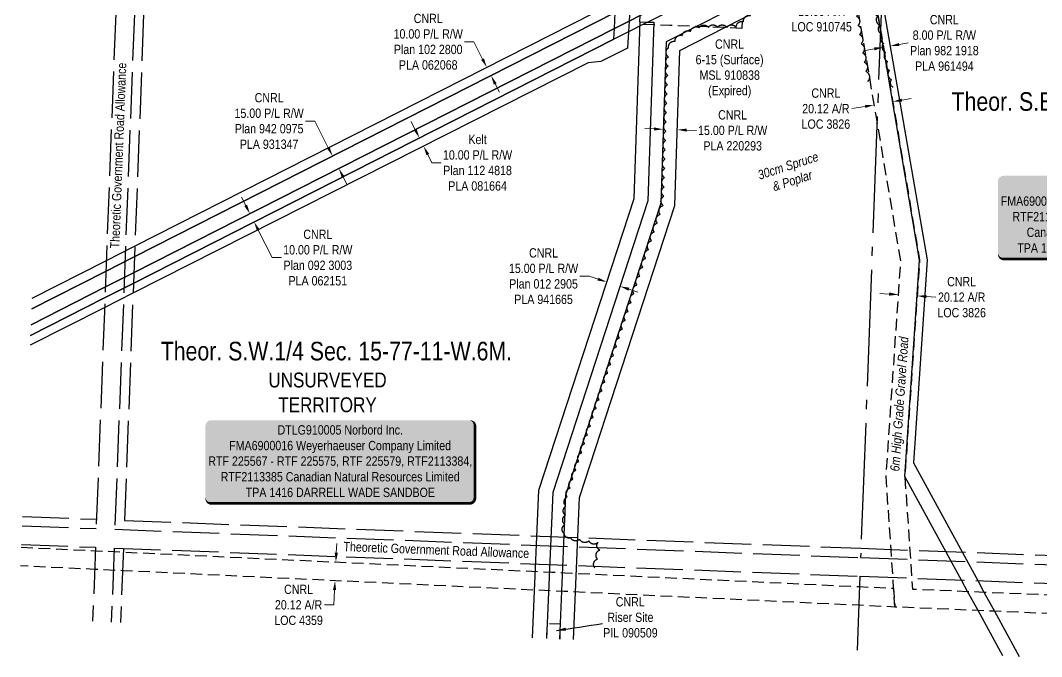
# Model space of a CAD drawing. Extents: x 334534 to 340950, y 6171582 to 6176056.
# Drawn here: x 334534 to 335633, y 6171804 to 6172488 of the extents above; entities that cross this region are included whole.
import ezdxf
from ezdxf.enums import TextEntityAlignment as Align

# ---------------------------------------------------------------- set-up
doc = ezdxf.new("R2010")
doc.units = 0
doc.header["$LTSCALE"] = 5
doc.header["$PDSIZE"] = 0.5
for name, pattern in [('0', [1, 1, 0]), ('foc-ACCESSROAD', [3.75, 2.5, -1.25]), ('foc-QUARTERLINE', [33, 25, -3, 2, -3]), ('foc-UNSURVEYED', [12.5, 10, -2.5])]:
    doc.linetypes.add(name, pattern=pattern)
doc.layers.get('Defpoints').update_dxf_attribs({"color": 9})
for name, color, linetype, lineweight in [('AS-GENERAL', 48, 'Continuous', 18), ('C-AR-T', 13, 'Continuous', 9), ('C-RW-T', 13, 'Continuous', 9), ('C-WS-T', 13, 'Continuous', 9), ('F-RW-T', 190, 'Continuous', 9)]:
    doc.layers.add(name, color=color, linetype=linetype, lineweight=lineweight)
for name, color, linetype in [('C-AR', 13, 'foc-ACCESSROAD'), ('C-RW', 13, 'Continuous'), ('C-SYMBOL', 7, 'Continuous'), ('C-WS', 13, 'foc-ACCESSROAD'), ('CG-NOTES', 7, 'Continuous'), ('F-RW', 190, 'Continuous'), ('L-ROAD-T', 7, 'Continuous'), ('L-SECQ', 8, 'foc-QUARTERLINE'), ('L-UNS-T', 3, 'Continuous'), ('L-USEC', 7, 'foc-UNSURVEYED'), ('T-BUSH', 110, '0'), ('T-BUSH-T', 110, 'Continuous')]:
    doc.layers.add(name, color=color, linetype=linetype)
doc.styles.add('175L', font='ARIALN.TTF', dxfattribs={"height": 20})
doc.styles.add('80', font='ARIALN.TTF', dxfattribs={"height": 10})
doc.styles.add('80CG', font='ARIALN.TTF', dxfattribs={"height": 10})
doc.styles.add('80L', font='ARIALN.TTF', dxfattribs={"height": 10})
doc.dimstyles.new('Compass 5 000', dxfattribs={"dimscale": 5, "dimtxt": 9, "dimasz": 2, "dimexe": 0.2, "dimexo": 0.0625, "dimgap": 0.5, "dimtad": 0, "dimtih": 1, "dimtoh": 1, "dimzin": 0, "dimdsep": 46, "dimtxsty": '80CG', "dimcen": 0.1, "dimse1": 1, "dimse2": 1, "dimclrd": 256, "dimclrt": 256, "dimaunit": 1, "dimadec": 4, "dimazin": 0, "dimtfac": 0.06, "dimtofl": 0, "dimtmove": 0, "dimatfit": 1, "dimfxl": 0.2, "dimtolj": 1, "dimtzin": 0, "dimlwd": -1, "dimarcsym": 0})

# ---------------------------------------------------------------- blocks, each defined once
blk = doc.blocks.new('*U39')
h = blk.add_hatch(color=255)
edge = h.paths.add_edge_path()
edge.add_line((-116.5, -45.5), (116.5, -45.5))
edge.add_arc((116.5, -39.5), 6, 270, 360)
edge.add_line((122.5, -39.5), (122.5, 38))
edge.add_arc((116.5, 38), 6, 0, 90)
edge.add_line((116.5, 44), (-116.5, 44))
edge.add_arc((-116.5, 38), 6, 90, 180)
edge.add_line((-122.5, 38), (-122.5, -39.5))
edge.add_arc((-116.5, -39.5), 6, 180, 270)
at = {"color": 44, "flags": 128}
blk.add_lwpolyline([(-116.5, -45.5, 3, 3, 0), (116.5, -45.5, 3, 3, 0.414214), (122.5, -39.5, 3, 3, 0), (122.5, 38, 3, 0, 0.414214), (116.5, 44, 0, 0, 0), (-116.5, 44, 0, 0, 0.414214), (-122.5, 38, 0, 0, 0), (-122.5, -39.5, 0, 3, 0.414214)], format="xyseb", close=True, dxfattribs=at)
at = {"color": 44, "style": '80'}
blk.add_attdef('ENTER_TEXT_001', (-36, -5), '', height=10, dxfattribs=at)
blk = doc.blocks.new('*U40')
h = blk.add_hatch(color=255)
edge = h.paths.add_edge_path()
edge.add_line((-139, -45.5), (139, -45.5))
edge.add_arc((139, -39.5), 6, 270, 360)
edge.add_line((145, -39.5), (145, 38))
edge.add_arc((139, 38), 6, 0, 90)
edge.add_line((139, 44), (-139, 44))
edge.add_arc((-139, 38), 6, 90, 180)
edge.add_line((-145, 38), (-145, -39.5))
edge.add_arc((-139, -39.5), 6, 180, 270)
at = {"color": 44, "flags": 128}
blk.add_lwpolyline([(-139, -45.5, 3, 3, 0), (139, -45.5, 3, 3, 0.414214), (145, -39.5, 3, 3, 0), (145, 38, 3, 0, 0.414214), (139, 44, 0, 0, 0), (-139, 44, 0, 0, 0.414214), (-145, 38, 0, 0, 0), (-145, -39.5, 0, 3, 0.414214)], format="xyseb", close=True, dxfattribs=at)
at = {"color": 44, "style": '80'}
blk.add_attdef('ENTER_TEXT_001', (-36, -5), '', height=10, dxfattribs=at)
blk = doc.blocks.new('*D50')
at = {"layer": 'Defpoints', "color": 0, "transparency": 16777216}
for p in [(334963.5, 6172362), (334967.7, 6172353.2), (334967.9, 6172353.3)]:
    blk.add_point(p, dxfattribs=at)
at = {"layer": 'F-RW-T', "transparency": 16777216}
for p, q in [((334958.8, 6172370.8), (334954.3, 6172379.8)), ((334972.2, 6172344.2), (334976.7, 6172335.3)), ((334976.7, 6172335.3), (334986.7, 6172335.3))]:
    blk.add_line(p, q, dxfattribs=at)
for points in [[(334960.3, 6172371.6), (334957.3, 6172370.1), (334963.3, 6172361.9)], [(334973.7, 6172345), (334970.7, 6172343.5), (334967.7, 6172353.2)]]:
    blk.add_solid(points, dxfattribs=at)
at = {"layer": 'F-RW-T', "transparency": 16777216, "insert": (335025.8, 6172335.3), "char_height": 10, "attachment_point": 5, "style": '80CG'}
blk.add_mtext('\\A1;Kelt\\P10.00 P/L R/W\\PPlan 112 4818\\PPLA 081664', dxfattribs=at)
blk = doc.blocks.new('*D55')
at = {"layer": 'C-AR-T', "transparency": 16777216}
for p, q in [((334873.8, 6171915.8), (334874.3, 6171925.8)), ((334871.9, 6171875.7), (334871.2, 6171859.7)), ((334871.2, 6171859.7), (334861.2, 6171859.7))]:
    blk.add_line(p, q, dxfattribs=at)
for points in [[(334872.1, 6171915.9), (334875.5, 6171915.7), (334873.3, 6171905.8)], [(334870.3, 6171875.8), (334873.6, 6171875.7), (334872.4, 6171885.7)]]:
    blk.add_solid(points, dxfattribs=at)
at = {"layer": 'Defpoints', "color": 0, "transparency": 16777216}
for p in [(334873.3, 6171905.8), (334957.9, 6171901.8), (334956.9, 6171881.8)]:
    blk.add_point(p, dxfattribs=at)
at = {"layer": 'C-AR-T', "transparency": 16777216, "insert": (334833.2, 6171859.7), "char_height": 10, "attachment_point": 5, "style": '80CG'}
blk.add_mtext('\\A1;CNRL\\P20.12 A/R\\PLOC 4359', dxfattribs=at)
blk = doc.blocks.new('*D59')
at = {"layer": 'C-AR-T', "transparency": 16777216}
for p, q in [((335468.8, 6172194.1), (335458.8, 6172194.8)), ((335508.8, 6172191.4), (335518.8, 6172190.7))]:
    blk.add_line(p, q, dxfattribs=at)
for points in [[(335468.9, 6172195.8), (335468.6, 6172192.4), (335478.7, 6172193.4)], [(335508.9, 6172193), (335508.7, 6172189.7), (335498.8, 6172192.1)]]:
    blk.add_solid(points, dxfattribs=at)
at = {"layer": 'Defpoints', "color": 0, "transparency": 16777216}
for p in [(335478.7, 6172193.4), (335498.8, 6172192.1), (335498.8, 6172192)]:
    blk.add_point(p, dxfattribs=at)
at = {"layer": 'C-AR-T', "transparency": 16777216, "insert": (335546.7, 6172190.7), "char_height": 10, "attachment_point": 5, "style": '80CG'}
blk.add_mtext('\\A1;CNRL\\P20.12 A/R\\PLOC 3826', dxfattribs=at)
blk = doc.blocks.new('*D60')
at = {"layer": 'C-AR-T', "transparency": 16777216}
for p, q in [((335482.4, 6172402.7), (335492.3, 6172404.3)), ((335442.8, 6172396), (335428.6, 6172393.5))]:
    blk.add_line(p, q, dxfattribs=at)
for points in [[(335482.1, 6172404.3), (335482.7, 6172401), (335472.5, 6172401)], [(335442.6, 6172397.6), (335443.1, 6172394.3), (335452.7, 6172397.6)]]:
    blk.add_solid(points, dxfattribs=at)
at = {"layer": 'Defpoints', "color": 0, "transparency": 16777216}
for p in [(335446.2, 6172436), (335466, 6172439.4), (335452.7, 6172397.6)]:
    blk.add_point(p, dxfattribs=at)
at = {"layer": 'C-AR-T', "transparency": 16777216, "insert": (335400.6, 6172393.5), "char_height": 10, "attachment_point": 5, "style": '80CG'}
blk.add_mtext('\\A1;CNRL\\P20.12 A/R\\PLOC 3826', dxfattribs=at)
blk = doc.blocks.new('*D68')
at = {"layer": 'C-RW-T', "transparency": 16777216}
for p, q in [((335215.7, 6172371.7), (335205.7, 6172372)), ((335250.7, 6172370.5), (335261.3, 6172370.1))]:
    blk.add_line(p, q, dxfattribs=at)
for points in [[(335215.8, 6172373.3), (335215.7, 6172370), (335225.7, 6172371.3)], [(335250.8, 6172372.1), (335250.7, 6172368.8), (335240.7, 6172370.8)]]:
    blk.add_solid(points, dxfattribs=at)
at = {"layer": 'Defpoints', "color": 0, "transparency": 16777216}
for p in [(335226.3, 6172388.5), (335241.3, 6172388), (335240.7, 6172370.8)]:
    blk.add_point(p, dxfattribs=at)
at = {"layer": 'C-RW-T', "transparency": 16777216, "insert": (335300.3, 6172370.1), "char_height": 10, "attachment_point": 5, "style": '80CG'}
blk.add_mtext('\\A1;CNRL\\P15.00 P/L R/W^JPLA 220293', dxfattribs=at)
blk = doc.blocks.new('*D69')
at = {"layer": 'C-RW-T', "transparency": 16777216}
for p, q in [((335145.8, 6172213.3), (335135.8, 6172213.3)), ((335155.4, 6172210.2), (335145.8, 6172213.3)), ((335188.6, 6172199.3), (335198.1, 6172196.2))]:
    blk.add_line(p, q, dxfattribs=at)
for points in [[(335155.9, 6172211.7), (335154.8, 6172208.6), (335164.9, 6172207)], [(335189.1, 6172200.9), (335188.1, 6172197.7), (335179.1, 6172202.4)]]:
    blk.add_solid(points, dxfattribs=at)
at = {"layer": 'Defpoints', "color": 0, "transparency": 16777216}
for p in [(335164.9, 6172207), (335165.4, 6172208.6), (335179.6, 6172203.9)]:
    blk.add_point(p, dxfattribs=at)
at = {"layer": 'C-RW-T', "transparency": 16777216, "insert": (335096.8, 6172213.3), "char_height": 10, "attachment_point": 5, "style": '80CG'}
blk.add_mtext('\\A1;CNRL\\P15.00 P/L R/W\\PPlan 012 2905\\PPLA 941665', dxfattribs=at)
blk = doc.blocks.new('*D70')
at = {"layer": 'C-RW-T', "transparency": 16777216}
for p, q in [((334776.3, 6172289.5), (334771.8, 6172298.4)), ((334789.9, 6172262.7), (334804.8, 6172233.3)), ((334804.8, 6172233.3), (334814.8, 6172233.3))]:
    blk.add_line(p, q, dxfattribs=at)
for points in [[(334777.8, 6172290.2), (334774.8, 6172288.7), (334780.8, 6172280.6)], [(334791.4, 6172263.5), (334788.4, 6172262), (334785.4, 6172271.6)]]:
    blk.add_solid(points, dxfattribs=at)
at = {"layer": 'Defpoints', "color": 0, "transparency": 16777216}
for p in [(334775.7, 6172278), (334780.3, 6172269.1), (334785.4, 6172271.6)]:
    blk.add_point(p, dxfattribs=at)
at = {"layer": 'C-RW-T', "transparency": 16777216, "insert": (334853.9, 6172233.3), "char_height": 10, "attachment_point": 5, "style": '80CG'}
blk.add_mtext('\\A1;CNRL\\P10.00 P/L R/W\\PPlan 092 3003\\PPLA 062151', dxfattribs=at)
blk = doc.blocks.new('*D71')
at = {"layer": 'C-RW-T', "transparency": 16777216}
for p, q in [((334850.6, 6172380.2), (334840.6, 6172380.2)), ((334865.2, 6172351.4), (334850.6, 6172380.2)), ((334881.1, 6172320.2), (334885.6, 6172311.3))]:
    blk.add_line(p, q, dxfattribs=at)
for points in [[(334866.7, 6172352.2), (334863.7, 6172350.7), (334869.8, 6172342.5)], [(334882.5, 6172321), (334879.6, 6172319.5), (334876.5, 6172329.1)]]:
    blk.add_solid(points, dxfattribs=at)
at = {"layer": 'Defpoints', "color": 0, "transparency": 16777216}
for p in [(334861.8, 6172338.5), (334869.8, 6172342.5), (334868.6, 6172325.1)]:
    blk.add_point(p, dxfattribs=at)
at = {"layer": 'C-RW-T', "transparency": 16777216, "insert": (334801.5, 6172380.2), "char_height": 10, "attachment_point": 5, "style": '80CG'}
blk.add_mtext('\\A1;CNRL\\P15.00 P/L R/W\\PPlan 942 0975\\PPLA 931347', dxfattribs=at)
blk = doc.blocks.new('*D72')
at = {"layer": 'C-RW-T', "transparency": 16777216}
for p, q in [((335021.8, 6172465.5), (335011.8, 6172465.5)), ((335031.2, 6172446.9), (335021.8, 6172465.5)), ((335044.8, 6172420.1), (335049.3, 6172411.2))]:
    blk.add_line(p, q, dxfattribs=at)
for points in [[(335032.7, 6172447.6), (335029.7, 6172446.1), (335035.7, 6172438)], [(335046.3, 6172420.9), (335043.3, 6172419.4), (335040.3, 6172429.1)]]:
    blk.add_solid(points, dxfattribs=at)
at = {"layer": 'Defpoints', "color": 0, "transparency": 16777216}
for p in [(335035.7, 6172438), (335040, 6172440.1), (335044.5, 6172431.2)]:
    blk.add_point(p, dxfattribs=at)
at = {"layer": 'C-RW-T', "transparency": 16777216, "insert": (334972.7, 6172465.5), "char_height": 10, "attachment_point": 5, "style": '80CG'}
blk.add_mtext('\\A1;CNRL\\P10.00 P/L R/W\\PPlan 102 2800\\PPLA 062068', dxfattribs=at)
blk = doc.blocks.new('*D74')
at = {"layer": 'C-RW-T', "transparency": 16777216}
for p, q in [((335479.5, 6172462.5), (335489.3, 6172464.2)), ((335452.8, 6172457.8), (335442.9, 6172456.1))]:
    blk.add_line(p, q, dxfattribs=at)
for points in [[(335452.5, 6172459.5), (335453, 6172456.2), (335462.6, 6172459.5)], [(335479.2, 6172464.1), (335479.8, 6172460.8), (335469.6, 6172460.8)]]:
    blk.add_solid(points, dxfattribs=at)
at = {"layer": 'Defpoints', "color": 0, "transparency": 16777216}
for p in [(335462.5, 6172459.9), (335469.6, 6172461.2), (335469.6, 6172460.8)]:
    blk.add_point(p, dxfattribs=at)
at = {"layer": 'C-RW-T', "transparency": 16777216, "insert": (335528.1, 6172464.2), "char_height": 10, "attachment_point": 5, "style": '80CG'}
blk.add_mtext('\\A1;CNRL\\P8.00 P/L R/W\\PPlan 982 1918\\PPLA 961494', dxfattribs=at)
blk = doc.blocks.new('*D93')
at = {"layer": 'C-RW-T', "transparency": 16777216}
for p, q in [((335353.5, 6172557.9), (335353.8, 6172567.9)), ((335352.5, 6172522.9), (335352.2, 6172512.9)), ((335351.8, 6172498.2), (335352.2, 6172512.9)), ((335361.8, 6172498.2), (335351.8, 6172498.2))]:
    blk.add_line(p, q, dxfattribs=at)
for points in [[(335351.9, 6172558), (335355.2, 6172557.9), (335353.2, 6172547.9)], [(335350.8, 6172523), (335354.2, 6172522.9), (335352.8, 6172532.9)]]:
    blk.add_solid(points, dxfattribs=at)
at = {"layer": 'Defpoints', "color": 0, "transparency": 16777216}
for p in [(335350.3, 6172548), (335349.9, 6172533), (335352.8, 6172532.9)]:
    blk.add_point(p, dxfattribs=at)
at = {"layer": 'C-RW-T', "transparency": 16777216, "insert": (335396.1, 6172498.2), "char_height": 10, "attachment_point": 5, "style": '80CG'}
blk.add_mtext('\\A1;CNRL\\P15.00 A/R\\PLOC 910745', dxfattribs=at)

msp = doc.modelspace()

# ---------------------------------------------------------------- linework, layer by layer
at = {"layer": 'C-AR', "flags": 128}
for points in [[(336338.497, 6171820.662), (336268.113, 6171823.574), (336258.183, 6171823.985), (336243.143, 6171824.628), (336237.97, 6171824.849), (336185.12, 6171827.101), (336175.129, 6171827.527), (335582.05, 6171852.851), (335564.458, 6171853.604), (335474.894, 6171857.436), (335473.528, 6171877.632), (335472.789, 6171888.567), (335470.742, 6171918.835), (335465.394, 6171997.908), (335481.208, 6172229.607), (335455.339, 6172382.123), (335432.539, 6172516.55), (335430.151, 6172530.626), (335429.86, 6172532.346), (335427.468, 6172542.706), (335297.745, 6173215.748), (335276.001, 6173481.332), (335293.181, 6173913.375), (335313.161, 6173912.581), (335296.03, 6173481.752), (335317.585, 6173218.464), (335446.262, 6172550.856), (335449.726, 6172535.489), (335450.653, 6172530.018), (335453.041, 6172515.943), (335459.049, 6172480.519), (335501.435, 6172230.618), (335485.551, 6171997.902), (335490.951, 6171918.069), (335492.998, 6171887.8), (335493.743, 6171876.779), (335553.154, 6171874.276), (335570.745, 6171873.536), (336057.306, 6171853.073), (336061.193, 6171852.909), (336175.996, 6171848.09), (336185.987, 6171847.67), (336222.089, 6171846.154), (336238.743, 6171845.47), (336242.147, 6171845.329), (336257.18, 6171844.691), (336268.886, 6171844.194), (336339.267, 6171841.205)], [(334534.788, 6171921.733), (334614.083, 6171918.008), (334644.22, 6171916.592), (335090.722, 6171895.598), (335105.595, 6171894.9), (335119.579, 6171894.243), (335436.388, 6171879.377), (335473.528, 6171877.632), (335474.894, 6171857.436), (335435.63, 6171859.28), (335118.925, 6171874.14), (335104.942, 6171874.797), (335089.813, 6171875.508), (334643.458, 6171896.495), (334613.321, 6171897.91), (334533.904, 6171901.641)]]:
    msp.add_lwpolyline(points, dxfattribs=at)
at = {"layer": 'C-RW', "flags": 128}
for points in [[(334546.077, 6172178.212), (334625.472, 6172218.513), (334656.255, 6172234.138), (335174.035, 6172496.96), (335189.901, 6172505.013), (335202.325, 6172511.319), (335291.159, 6172556.791), (335446.006, 6172552.184), (335317.585, 6173218.464), (335296.03, 6173481.752), (335309.348, 6173816.698)], [(335315.494, 6173795.111), (335303.04, 6173481.899), (335324.53, 6173219.415), (335454.531, 6172544.929), (335309.154, 6172549.213), (335268.295, 6172528.086), (335201.646, 6172494.128), (335188.899, 6172487.661), (335173.171, 6172479.679), (334655.606, 6172217.014), (334624.823, 6172201.392), (334545.321, 6172161.045)], [(335129.013, 6171822.447), (335135.486, 6171975.223), (335237.964, 6172289.281), (335243.602, 6172456.185), (335341.14, 6172505.895), (335344.217, 6172584.22), (335300.11, 6172585.532), (335299.664, 6172570.529), (335328.637, 6172569.67), (335326.5, 6172515.266), (335228.912, 6172465.531), (335223.047, 6172291.912), (335120.59, 6171977.916), (335114.026, 6171823.014)]]:
    msp.add_lwpolyline(points, dxfattribs=at)
at = {"layer": 'C-RW'}
for points in [[(335591.158, 6171804.78), (335564.458, 6171853.604), (335553.154, 6171874.276), (335546.877, 6171885.757), (335530.018, 6171916.587), (335485.551, 6171997.902), (335501.435, 6172230.618), (335459.049, 6172480.519), (335453.041, 6172515.943), (335450.653, 6172530.018), (335449.726, 6172535.489), (335453.181, 6172551.971), (335324.53, 6173219.415), (335303.04, 6173481.899), (335315.494, 6173795.111)], [(335330.354, 6173791.363), (335318.061, 6173482.214), (335339.41, 6173221.452), (335467.901, 6172554.803), (335458.871, 6172522.787), (335509.48, 6172231.038), (335494.756, 6172012.551), (335547.578, 6171915.921), (335564.428, 6171885.092), (335570.745, 6171873.536), (335582.05, 6171852.851), (335608.691, 6171804.117)], [(334546.582, 6172189.679), (334625.905, 6172229.943), (334656.688, 6172245.568), (335174.61, 6172508.463), (335190.577, 6172516.833), (335191.851, 6172550.162), (335192.641, 6172570.19), (335193.298, 6172586.824), (335193.91, 6172602.341), (335194.319, 6172612.705), (335194.409, 6172614.983), (335206.364, 6172614.538), (335259.291, 6172612.568), (335258.854, 6172600.576), (335229.129, 6172601.658), (335204.988, 6172602.539), (335201.375, 6172510.837), (335189.901, 6172505.013), (335174.035, 6172496.96), (334656.255, 6172234.138), (334625.472, 6172218.513), (334546.077, 6172178.212)], [(334545.321, 6172161.045), (334624.823, 6172201.392), (334655.606, 6172217.014), (335173.171, 6172479.679), (335188.899, 6172487.661), (335201.646, 6172494.128), (335268.295, 6172528.086), (335272.812, 6172519.2), (335209.114, 6172486.706), (335204.495, 6172484.357), (335188.232, 6172476.112), (335172.595, 6172468.151), (334655.172, 6172205.56), (334624.39, 6172189.961), (334544.817, 6172149.578)], [(335085.052, 6171824.111), (335091.79, 6171983.123), (335194.208, 6172296.999), (335200.625, 6172486.963), (335209.114, 6172486.706), (335215.615, 6172486.504), (335209.125, 6172294.368), (335106.687, 6171980.43), (335100.039, 6171823.544)]]:
    msp.add_lwpolyline(points, dxfattribs=at)
at = {"layer": 'C-WS', "flags": 128}
msp.add_lwpolyline([(335310.102, 6172479.902), (335310.102, 6172479.902), (335261.348, 6172481.835), (335232.627, 6172482.968), (335218.496, 6172483.526), (335203.554, 6172484.12), (335200.325, 6172484.244), (335200.705, 6172493.89), (335201.384, 6172511.082), (335203.319, 6172560.092), (335204.109, 6172580.132), (335204.215, 6172582.806), (335204.657, 6172594.027), (335314.44, 6172589.694), (335310.102, 6172479.902)], close=True, dxfattribs=at)
msp.add_lwpolyline([(335100.198, 6171823.538), (335100.725, 6171839.728), (335114.714, 6171839.261), (335114.186, 6171823.008)], dxfattribs=at)
at = {"layer": 'F-RW'}
for points in [[(335189.901, 6172505.013), (335188.899, 6172487.661), (335188.232, 6172476.112), (335187.227, 6172458.703), (335158.53, 6172444.132), (335144.915, 6172442.821), (334654.766, 6172194.858), (334623.985, 6172179.286), (334544.351, 6172138.999)], [(334544.817, 6172149.578), (334624.39, 6172189.961), (334655.172, 6172205.56), (335172.595, 6172468.151), (335173.171, 6172479.679), (335174.035, 6172496.96)]]:
    msp.add_lwpolyline(points, dxfattribs=at)
at = {"layer": 'L-SECQ'}
for p, q in [((335468.28, 6172714.711), (335437.969, 6171910.632)), ((335437.211, 6171890.533), (335434.209, 6171810.898))]:
    msp.add_line(p, q, dxfattribs=at)
at = {"layer": 'L-USEC'}
for p, q in [((334645.86, 6172745.829), (334615.386, 6171941.758)), ((334665.959, 6172745.067), (334635.485, 6171940.998)), ((334675.95, 6172744.689), (334645.854, 6171950.61)), ((334536.057, 6171954.766), (334615.763, 6171951.749)), ((334645.854, 6171950.61), (335438.35, 6171920.623)), ((334535.678, 6171944.775), (334615.386, 6171941.758)), ((334635.485, 6171940.998), (335437.971, 6171910.632)), ((334534.918, 6171924.676), (334614.624, 6171921.66)), ((334614.624, 6171921.66), (334611.606, 6171842.027)), ((334634.723, 6171920.899), (334631.705, 6171841.266)), ((334634.723, 6171920.899), (335437.211, 6171890.533)), ((334644.714, 6171920.519), (334641.696, 6171840.887)), ((335438.35, 6171920.623), (336240.836, 6171890.253)), ((335437.969, 6171910.632), (336240.451, 6171880.263)), ((335437.211, 6171890.533), (336239.697, 6171860.164))]:
    msp.add_line(p, q, dxfattribs=at)
at = {"layer": 'T-BUSH', "flags": 128}
for points in [[(335445.777, 6172542.105, 0.52056705), (335447.892, 6172532.333, 0.52056705), (335450.007, 6172522.561, 0.52056705), (335452.122, 6172512.789, 0.52056705), (335454.237, 6172503.017, 0.52056705), (335456.352, 6172493.245, 0.52056705), (335458.467, 6172483.473, 0.52056705), (335460.582, 6172473.702, 0.52056705), (335462.697, 6172463.93, 0.52056705), (335464.812, 6172454.158, 0.52056705), (335466.927, 6172444.386, 0.52056705), (335469.043, 6172434.614, 0.52056705), (335471.158, 6172424.842, 0.52056705), (335472.884, 6172416.866, 0.52056705)], [(335152.107, 6171899.433, -0.52056705), (335154.688, 6171909.092, -0.52056705), (335157.269, 6171918.751, -0.52056705), (335155.397, 6171926.829, -0.52056705), (335145.547, 6171928.544, -0.52056705), (335135.697, 6171930.258, -0.52056705), (335125.847, 6171931.973, -0.52056705), (335119.163, 6171936.202, -0.52056705), (335119.725, 6171946.185, -0.52056705), (335120.286, 6171956.167, -0.52056705), (335120.847, 6171966.15, -0.52056705), (335122.231, 6171975.976, -0.52056705), (335125.357, 6171985.473, -0.52056705), (335128.482, 6171994.971, -0.52056705), (335131.607, 6172004.468, -0.52056705), (335134.732, 6172013.965, -0.52056705), (335137.857, 6172023.462, -0.52056705), (335140.982, 6172032.959, -0.52056705), (335144.107, 6172042.456, -0.52056705), (335147.233, 6172051.954, -0.52056705), (335150.358, 6172061.451, -0.52056705), (335153.483, 6172070.948, -0.52056705), (335156.608, 6172080.445, -0.52056705), (335159.733, 6172089.942, -0.52056705), (335162.858, 6172099.439, -0.52056705), (335165.983, 6172108.937, -0.52056705), (335169.108, 6172118.434, -0.52056705), (335172.234, 6172127.931, -0.52056705), (335175.359, 6172137.428, -0.52056705), (335178.484, 6172146.925, -0.52056705), (335181.609, 6172156.422, -0.52056705), (335184.734, 6172165.92, -0.52056705), (335187.859, 6172175.417, -0.52056705), (335190.984, 6172184.914, -0.52056705), (335194.11, 6172194.411, -0.52056705), (335197.235, 6172203.908, -0.52056705), (335200.36, 6172213.405, -0.52056705), (335203.485, 6172222.903, -0.52056705), (335206.61, 6172232.4, -0.52056705), (335209.735, 6172241.897, -0.52056705), (335212.86, 6172251.394, -0.52056705), (335215.985, 6172260.891, -0.52056705), (335219.111, 6172270.388, -0.52056705), (335222.236, 6172279.886, -0.52056705), (335225.361, 6172289.383, -0.52056705), (335226.174, 6172299.295, -0.52056705), (335226.502, 6172309.288, -0.52056705), (335226.83, 6172319.281, -0.52056705), (335227.158, 6172329.274, -0.52056705), (335227.486, 6172339.267, -0.52056705), (335227.814, 6172349.259, -0.52056705), (335228.142, 6172359.252, -0.52056705), (335228.47, 6172369.245, -0.52056705), (335228.798, 6172379.238, -0.52056705), (335229.126, 6172389.23, -0.52056705), (335229.454, 6172399.223, -0.52056705), (335229.782, 6172409.216, -0.52056705), (335230.11, 6172419.209, -0.52056705), (335230.438, 6172429.201, -0.52056705), (335230.766, 6172439.194, -0.52056705), (335231.094, 6172449.187, -0.52056705), (335231.421, 6172459.18, -0.52056705), (335238.328, 6172465.924, -0.52056705), (335246.063, 6172472.259, -0.52056705), (335254.998, 6172476.638, -0.52056705), (335264.15, 6172480.663, -0.52056705), (335274.067, 6172481.022, -0.52056705), (335284.065, 6172480.993, -0.52056705), (335294.063, 6172480.964, -0.52056705), (335304.06, 6172480.966, -0.52056705), (335311.87, 6172487.078, -0.52056705), (335319.436, 6172493.613, -0.52056705), (335327.003, 6172500.148, -0.52056705), (335331.919, 6172508.167, -0.52056705), (335332.804, 6172518.126, -0.52056705), (335333.689, 6172528.085, -0.52056705), (335342.781, 6172528.946, -0.52056705), (335352.778, 6172528.805, -0.52056705), (335362.776, 6172528.664, -0.52056705), (335372.773, 6172528.523, -0.52056705), (335382.77, 6172528.382, -0.52056705), (335392.767, 6172528.241, -0.52056705), (335402.764, 6172528.1, -0.52056705), (335412.761, 6172527.959, -0.52056705), (335422.941, 6172527.815, -0.52056705)], [(335422.904, 6172527.816, -0.52056705), (335428.492, 6172522.472, -0.52056705), (335430.164, 6172512.615, -0.52056705), (335431.836, 6172502.758, -0.52056705), (335433.508, 6172492.9, -0.52056705), (335435.18, 6172483.043, -0.52056705), (335436.852, 6172473.186, -0.52056705), (335438.524, 6172463.328, -0.52056705), (335440.195, 6172453.471, -0.52056705), (335441.867, 6172443.614, -0.52056705), (335443.539, 6172433.756, -0.52056705), (335445.429, 6172422.614, -0.52056705)]]:
    msp.add_lwpolyline(points, format="xyb", dxfattribs=at)

# ---------------------------------------------------------------- block references
at = {"layer": 'CG-NOTES'}
ref = msp.add_blockref('*U39', (335708.206, 6172277.305), dxfattribs=dict(at, xscale=0.99981338, yscale=0.99981338, zscale=0.99981338))
ref.add_attrib('ENTER_TEXT_001', 'DTLG910005 Norbord Inc.', (335640.78, 6172305.916), dxfattribs={"layer": '0', "color": 44, "height": 9.99813, "style": '80'})
ref.add_attrib('ENTER_TEXT_002', 'FMA6900016 Weyerhaeuser Company Limited', (335588.774, 6172289.075), dxfattribs={"layer": '0', "color": 44, "height": 9.99813, "style": '80'})
ref.add_attrib('ENTER_TEXT_003', 'RTF2113386, RTF2113387, RTF2113388', (335601.381, 6172272.37), dxfattribs={"layer": '0', "color": 44, "height": 9.99813, "style": '80'})
ref.add_attrib('ENTER_TEXT_004', ' Canadian Natural Resources Limited', (335613.449, 6172255.53), dxfattribs={"layer": '0', "color": 44, "height": 9.99813, "style": '80'})
ref.add_attrib('ENTER_TEXT_005', 'TPA 1416 DARRELL WADE SANDBOE', (335606.54, 6172238.689), dxfattribs={"layer": '0', "color": 44, "height": 9.99813, "style": '80'})
ref = msp.add_blockref('*U40', (334877.995, 6172014.335), dxfattribs=dict(at, xscale=0.99981338, yscale=0.99981338, zscale=0.99981338))
ref.add_attrib('ENTER_TEXT_001', 'DTLG910005 Norbord Inc.', (334810.569, 6172042.946), dxfattribs={"layer": '0', "color": 44, "height": 9.99813, "style": '80'})
ref.add_attrib('ENTER_TEXT_002', 'FMA6900016 Weyerhaeuser Company Limited', (334758.563, 6172026.105), dxfattribs={"layer": '0', "color": 44, "height": 9.99813, "style": '80'})
ref.add_attrib('ENTER_TEXT_003', 'RTF 225567 - RTF 225575, RTF 225579, RTF2113384,', (334736.081, 6172009.401), dxfattribs={"layer": '0', "color": 44, "height": 9.99813, "style": '80'})
ref.add_attrib('ENTER_TEXT_004', 'RTF2113385 Canadian Natural Resources Limited', (334749.373, 6171992.56), dxfattribs={"layer": '0', "color": 44, "height": 9.99813, "style": '80'})
ref.add_attrib('ENTER_TEXT_005', 'TPA 1416 DARRELL WADE SANDBOE', (334776.33, 6171975.719), dxfattribs={"layer": '0', "color": 44, "height": 9.99813, "style": '80'})

# ---------------------------------------------------------------- texts
at = {"layer": 'AS-GENERAL', "insert": (335469.422, 6171999.973), "char_height": 9.9981, "attachment_point": 1, "rotation": 86.095423, "style": '80L'}
msp.add_mtext_dynamic_manual_height_columns('\\pi3.77556;{\\fArial Narrow|b0|i1|c0|p34;6m High Grade Gravel Road}', width=152.30533, gutter_width=45, heights=[0], dxfattribs=at)
at = {"layer": 'C-SYMBOL', "color": 3, "style": '175L'}
for s, p in [('Theor. S.E.1/4 Sec. 15-77-11-W.6M.', (335721.712, 6172385.221)), ('Theor. S.W.1/4 Sec. 15-77-11-W.6M.', (334873.921, 6172116.735))]:
    msp.add_text(s, height=19.9962, dxfattribs=at).set_placement(p, align=Align.BOTTOM_CENTER)
at = {"layer": 'C-WS-T', "char_height": 9.9981, "attachment_point": 1, "style": '80L'}
for s, width, gutter_width, insert in [('\\pi32.91302;CNRL\\P\\pi11.95861;6-15 (Surface)\\P\\pi16.21769;MSL 910838\\P\\pi25.47242;(Expired)', 96.01812, 45, (335248.437, 6172467.93)), ('\\pi18.03036;CNRL\\P\\pi8.99388;Riser Site \\P\\pi4.52679;PIL 090509', 66.2528, 50, (335156.449, 6171868.037))]:
    msp.add_mtext_dynamic_manual_height_columns(s, width=width, gutter_width=gutter_width, heights=[0], dxfattribs=dict(at, insert=insert))
at = {"layer": 'L-ROAD-T', "style": '80L'}
for rotation, p in [(87.8299, (334639.134, 6172343.109)), (357.832914, (334981.399, 6171918.82))]:
    msp.add_text('Theoretic Government Road Allowance', height=9.9981, rotation=rotation, dxfattribs=at).set_placement(p, align=Align.MIDDLE_CENTER)
at = {"layer": 'L-UNS-T', "color": 3, "insert": (334864.367, 6172088.2), "char_height": 15.99696, "attachment_point": 5, "style": '80L'}
msp.add_mtext_dynamic_manual_height_columns('UNSURVEYED TERRITORY', width=126.41376, gutter_width=47.5, heights=[0], dxfattribs=at)
at = {"layer": 'T-BUSH-T', "insert": (335325.579, 6172326.309), "char_height": 9.9981, "attachment_point": 1, "rotation": 17.838206, "style": '80L'}
msp.add_mtext_dynamic_manual_height_columns('\\pi0.68289;{\\fArial Narrow|b0|i1|c0|p34;30cm Spruce \\P\\pi11.95633;& Poplar}', width=67.93567, gutter_width=45, heights=[0], dxfattribs=at)

# ---------------------------------------------------------------- dimensions: what is measured, and where the dimension line sits
at = {"layer": 'C-AR-T'}
for base, p1, p2, angle, text, picture, middle in [((335452.707, 6172397.641), (335466.024, 6172439.396), (335446.196, 6172436.033), 189.626274, 'CNRL\\P20.12 A/R\\PLOC 3826', '*D60', (335400.648, 6172393.549)), ((334873.34, 6171905.819), (334956.936, 6171881.755), (334957.88, 6171901.844), 87.308018, 'CNRL\\P20.12 A/R\\PLOC 4359', '*D55', (334833.229, 6171859.72))]:
    dim = msp.add_linear_dim(base=base, p1=p1, p2=p2, angle=angle, text=text, dimstyle='Compass 5 000', dxfattribs=at)
    dim.commit()
    dim.dimension.update_dxf_attribs({"geometry": picture, "text_midpoint": middle, "dimtype": 161})
dim = msp.add_aligned_dim(p1=(335478.738, 6172193.419), p2=(335498.802, 6172192.049), distance=0.002, text='CNRL\\P20.12 A/R\\PLOC 3826', dimstyle='Compass 5 000', dxfattribs=at)
dim.commit()
dim.dimension.update_dxf_attribs({"geometry": '*D59', "text_midpoint": (335546.686, 6172190.689)})
at = {"layer": 'C-RW-T'}
dim = msp.add_linear_dim(base=(335352.802, 6172532.916), p1=(335350.308, 6172547.993), p2=(335349.864, 6172533.003), angle=268.30408, text='CNRL\\P15.00 A/R\\PLOC 910745', dimstyle='Compass 5 000', override={"dimtmove": 1}, dxfattribs=at)
dim.commit()
dim.dimension.update_dxf_attribs({"geometry": '*D93', "text_midpoint": (335364.552, 6172498.188), "dimtype": 161})
for base, p1, p2, angle, text, picture, middle in [((335035.743, 6172437.975), (335044.536, 6172431.227), (335040.011, 6172440.141), 116.912121, 'CNRL\\P10.00 P/L R/W\\PPlan 102 2800\\PPLA 062068', '*D72', (334972.674, 6172465.522)), ((334869.75, 6172342.507), (334868.6, 6172325.109), (334861.814, 6172338.478), 116.912051, 'CNRL\\P15.00 P/L R/W\\PPlan 942 0975\\PPLA 931347', '*D71', (334801.524, 6172380.214)), ((335240.718, 6172370.817), (335226.308, 6172388.458), (335241.297, 6172387.952), 358.065231, 'CNRL\\P15.00 P/L R/W^JPLA 220293', '*D68', (335300.342, 6172370.124)), ((334785.375, 6172271.637), (334775.746, 6172277.986), (334780.28, 6172269.052), 296.907653, 'CNRL\\P10.00 P/L R/W\\PPlan 092 3003\\PPLA 062151', '*D70', (334853.904, 6172233.324))]:
    dim = msp.add_linear_dim(base=base, p1=p1, p2=p2, angle=angle, text=text, dimstyle='Compass 5 000', dxfattribs=at)
    dim.commit()
    dim.dimension.update_dxf_attribs({"geometry": picture, "text_midpoint": middle, "dimtype": 161})
for p1, p2, distance, text, picture, middle in [((335462.539, 6172459.939), (335469.562, 6172461.158), -0.41, 'CNRL\\P8.00 P/L R/W\\PPlan 982 1918\\PPLA 961494', '*D74', (335528.086, 6172464.172)), ((335179.616, 6172203.933), (335165.358, 6172208.585), 1.616, 'CNRL\\P15.00 P/L R/W\\PPlan 012 2905\\PPLA 941665', '*D69', (335096.758, 6172213.253))]:
    dim = msp.add_aligned_dim(p1=p1, p2=p2, distance=distance, text=text, dimstyle='Compass 5 000', dxfattribs=at)
    dim.commit()
    dim.dimension.update_dxf_attribs({"geometry": picture, "text_midpoint": middle})
at = {"layer": 'F-RW-T'}
dim = msp.add_aligned_dim(p1=(334963.465, 6172362.018), p2=(334967.892, 6172353.266), distance=-0.208, text='Kelt\\P10.00 P/L R/W\\PPlan 112 4818\\PPLA 081664', dimstyle='Compass 5 000', dxfattribs=at)
dim.commit()
dim.dimension.update_dxf_attribs({"geometry": '*D50', "text_midpoint": (335025.821, 6172335.326)})

# ---------------------------------------------------------------- leaders
at = {"layer": 'C-WS-T', "path_type": 1}
msp.add_leader([(335110.87, 6171832.23), (335160.211, 6171839.549)], dimstyle='Compass 5 000', override={"dimgap": 0.5, "dimtad": 0}, dxfattribs=at)

doc.saveas('drawing.dxf')
